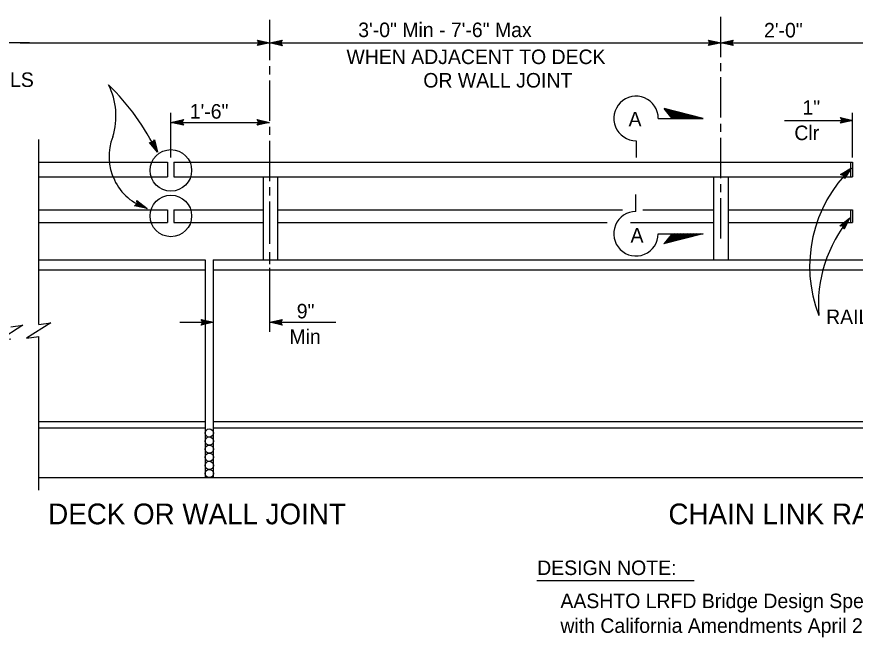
# Model space of a CAD drawing. Extents: x -893 to 867, y -474 to 712.
# Drawn here: x 162.9 to 566.8, y 46.1 to 345.1 of the extents above; entities that cross this region are included whole.
import ezdxf

# ---------------------------------------------------------------- set-up
doc = ezdxf.new("R2010")
doc.units = 0
for name, color, linetype in [('214 Text and Titles', 7, 'Continuous'), ('22 Misc Cnst Det', 7, 'Continuous'), ('56 Stage 3 Anno', 7, 'Continuous'), ('57 Undefined', 7, 'Continuous'), ('60 Nongeo Data', 7, 'Continuous')]:
    doc.layers.add(name, color=color, linetype=linetype)

msp = doc.modelspace()

# ---------------------------------------------------------------- linework, layer by layer
at = {"layer": '214 Text and Titles'}
msp.add_line((413.35, 73.43), (489.2, 73.43), dxfattribs=at)
at = {"layer": '22 Misc Cnst Det'}
for p, q in [((493.65, 296.1), (474.7, 300.94)), ((478.61, 296.1), (474.7, 300.94)), ((492.09, 296.1), (475.11, 300.44)), ((490.53, 296.1), (475.51, 299.93)), ((488.98, 296.1), (475.92, 299.43)), ((471.94, 296.1), (493.65, 296.1)), ((487.42, 296.1), (476.32, 298.93)), ((485.86, 296.1), (476.73, 298.43)), ((484.3, 296.1), (477.13, 297.93)), ((482.74, 296.1), (477.54, 297.43)), ((481.18, 296.1), (477.95, 296.93)), ((479.63, 296.1), (478.35, 296.43)), ((461.23, 285.39), (461.23, 277.24)), ((461.2, 251.26), (461.2, 259.41)), ((471.91, 240.54), (493.62, 240.54)), ((493.62, 240.54), (474.67, 235.71)), ((478.58, 240.54), (474.67, 235.71)), ((492.06, 240.54), (475.07, 236.21)), ((490.5, 240.54), (475.48, 236.71)), ((488.94, 240.54), (475.89, 237.21)), ((487.39, 240.54), (476.29, 237.71)), ((485.83, 240.54), (476.7, 238.22)), ((484.27, 240.54), (477.1, 238.72)), ((482.71, 240.54), (477.51, 239.22)), ((481.15, 240.54), (477.91, 239.72)), ((479.59, 240.54), (478.32, 240.22))]:
    msp.add_line(p, q, dxfattribs=at)
for centre, start, end in [((461.23, 296.1), 0, 270.0005), ((461.2, 240.54), 89.9995, 360)]:
    msp.add_arc(centre, 10.72, start, end, dxfattribs=at)
at = {"layer": '56 Stage 3 Anno'}
for p, q in [((169.05, 332.53), (158.05, 332.53)), ((164.51, 332.51), (573.79, 332.51)), ((279.62, 332.51), (278.82, 333.85)), ((278.82, 333.85), (278.82, 333.85)), ((278.82, 333.85), (284.82, 332.51)), ((284.82, 332.51), (278.82, 331.18)), ((278.82, 331.18), (279.62, 332.51)), ((279.04, 333.49), (283.44, 332.51)), ((283.43, 332.51), (279.06, 331.54)), ((282.06, 332.51), (279.24, 331.89)), ((279.27, 333.14), (282.06, 332.51)), ((279.45, 332.79), (280.68, 332.51)), ((280.68, 332.51), (279.47, 332.25)), ((284.81, 332.49), (290.81, 333.82)), ((290.81, 331.15), (284.81, 332.49)), ((284.81, 332.49), (284.81, 332.49)), ((284.82, 332.51), (284.82, 332.51)), ((290.59, 331.51), (286.19, 332.49)), ((286.2, 332.5), (290.58, 333.46)), ((287.57, 332.49), (290.4, 333.12)), ((290.36, 331.87), (287.57, 332.49)), ((288.95, 332.49), (290.16, 332.76)), ((290.18, 332.22), (288.95, 332.49)), ((290.81, 333.82), (290.01, 332.49)), ((290.01, 332.49), (290.81, 331.15)), ((290.81, 333.82), (290.81, 333.82)), ((496.98, 332.52), (496.18, 333.86)), ((496.18, 333.86), (496.18, 333.86)), ((496.18, 333.86), (502.18, 332.52)), ((502.18, 332.52), (496.18, 331.19)), ((496.18, 331.19), (496.98, 332.52)), ((496.4, 333.5), (500.81, 332.52)), ((500.79, 332.52), (496.42, 331.55)), ((499.42, 332.52), (496.6, 331.89)), ((496.64, 333.14), (499.42, 332.52)), ((496.81, 332.8), (498.04, 332.52)), ((498.04, 332.52), (496.83, 332.25)), ((502.08, 332.51), (508.08, 333.84)), ((508.08, 331.17), (502.08, 332.51)), ((502.08, 332.51), (502.08, 332.51)), ((502.18, 332.52), (502.18, 332.52)), ((507.86, 331.52), (503.46, 332.51)), ((503.47, 332.51), (507.84, 333.48)), ((504.84, 332.5), (507.67, 333.13)), ((507.63, 331.88), (504.84, 332.5)), ((506.22, 332.5), (507.43, 332.77)), ((507.45, 332.23), (506.22, 332.5)), ((508.08, 333.84), (507.28, 332.51)), ((507.28, 332.51), (508.08, 331.17)), ((508.08, 333.84), (508.08, 333.84)), ((278.82, 331.18), (278.82, 331.18)), ((290.81, 331.15), (290.81, 331.15)), ((496.18, 331.19), (496.18, 331.19)), ((508.08, 331.17), (508.08, 331.17)), ((237.13, 294.19), (243.13, 295.52)), ((238.52, 294.19), (242.89, 295.16)), ((243.13, 295.52), (242.33, 294.19)), ((243.13, 295.52), (243.13, 295.52)), ((279.46, 294.19), (278.66, 295.53)), ((278.66, 295.53), (278.66, 295.53)), ((278.66, 295.53), (284.66, 294.19)), ((278.88, 295.17), (283.28, 294.19)), ((560.47, 295.19), (559.67, 296.53)), ((559.67, 296.53), (559.67, 296.53)), ((559.67, 296.53), (565.67, 295.19)), ((560.47, 295.19), (559.67, 296.53)), ((559.67, 296.53), (559.67, 296.53)), ((559.67, 296.53), (565.67, 295.19)), ((565.67, 295.19), (559.67, 293.86)), ((559.67, 293.86), (560.47, 295.19)), ((565.67, 295.19), (559.67, 293.86)), ((559.67, 293.86), (560.47, 295.19)), ((559.89, 296.17), (564.29, 295.19)), ((559.89, 296.17), (564.29, 295.19)), ((564.28, 295.19), (559.91, 294.22)), ((564.28, 295.19), (559.91, 294.22)), ((562.91, 295.19), (560.08, 294.57)), ((562.91, 295.19), (560.08, 294.57)), ((560.12, 295.81), (562.91, 295.19)), ((560.12, 295.81), (562.91, 295.19)), ((560.3, 295.47), (561.53, 295.19)), ((560.3, 295.47), (561.53, 295.19)), ((561.53, 295.19), (560.32, 294.93)), ((561.53, 295.19), (560.32, 294.93)), ((565.67, 295.19), (565.67, 295.19)), ((565.67, 295.19), (565.67, 295.19)), ((243.13, 292.85), (237.13, 294.19)), ((237.13, 294.19), (237.13, 294.19)), ((242.91, 293.21), (238.51, 294.19)), ((239.89, 294.19), (242.72, 294.81)), ((242.68, 293.56), (239.89, 294.19)), ((241.27, 294.19), (242.48, 294.45)), ((242.5, 293.91), (241.27, 294.19)), ((242.33, 294.19), (243.13, 292.85)), ((243.13, 292.85), (243.13, 292.85)), ((284.66, 294.19), (278.66, 292.86)), ((278.66, 292.86), (279.46, 294.19)), ((278.66, 292.86), (278.66, 292.86)), ((283.27, 294.19), (278.9, 293.22)), ((281.9, 294.19), (279.07, 293.57)), ((279.11, 294.81), (281.9, 294.19)), ((279.29, 294.47), (280.52, 294.19)), ((280.52, 294.19), (279.31, 293.92)), ((284.66, 294.19), (284.66, 294.19)), ((559.67, 293.86), (559.67, 293.86)), ((559.67, 293.86), (559.67, 293.86)), ((230.62, 279.8), (226.75, 284.57)), ((226.75, 284.57), (226.75, 284.57)), ((226.75, 284.57), (228.3, 284.45)), ((230, 281.04), (227.18, 284.52)), ((229.39, 282.27), (227.57, 284.52)), ((228.78, 283.5), (228, 284.47)), ((228.3, 284.45), (229.14, 285.76)), ((228.47, 284.73), (228.78, 283.5)), ((228.7, 285.04), (229.39, 282.27)), ((228.92, 285.41), (230.01, 281.03)), ((229.14, 285.76), (229.14, 285.76)), ((229.14, 285.76), (230.62, 279.8)), ((230.62, 279.8), (230.62, 279.8)), ((559.78, 269.04), (565.03, 272.24)), ((560.18, 268.93), (564.04, 271.28)), ((564.03, 271.27), (561.55, 267.54)), ((565.03, 272.24), (561.64, 267.12)), ((565.03, 272.24), (565.03, 272.24)), ((561.29, 268.63), (559.78, 269.04)), ((559.78, 269.04), (559.78, 269.04)), ((560.6, 268.83), (563.04, 270.32)), ((560.97, 268.71), (562.04, 269.36)), ((561.64, 267.12), (561.29, 268.63)), ((562.04, 269.36), (561.36, 268.33)), ((563.04, 270.32), (561.44, 267.91)), ((561.64, 267.12), (561.64, 267.12)), ((219.61, 254.06), (220.89, 254.94)), ((223.11, 253.92), (220.28, 254.53)), ((221.86, 254.5), (220.64, 254.76)), ((220.89, 254.94), (220.73, 256.49)), ((220.73, 256.49), (220.73, 256.49)), ((220.73, 256.49), (225.62, 252.77)), ((220.78, 256.07), (224.37, 253.34)), ((220.84, 255.65), (223.11, 253.92)), ((220.85, 255.26), (221.86, 254.5)), ((225.62, 252.77), (219.61, 254.06)), ((219.61, 254.06), (219.61, 254.06)), ((224.35, 253.34), (219.98, 254.29)), ((225.62, 252.77), (225.62, 252.77)), ((559.4, 244.43), (564.28, 248.17)), ((559.81, 244.37), (563.39, 247.11)), ((563.39, 247.1), (561.32, 243.12)), ((564.28, 248.17), (561.45, 242.71)), ((564.28, 248.17), (564.28, 248.17)), ((560.94, 244.18), (559.4, 244.43)), ((559.4, 244.43), (559.4, 244.43)), ((560.24, 244.31), (562.5, 246.05)), ((560.62, 244.23), (561.62, 244.99)), ((561.45, 242.71), (560.94, 244.18)), ((561.62, 244.99), (561.05, 243.89)), ((562.5, 246.05), (561.17, 243.48)), ((561.45, 242.71), (561.45, 242.71)), ((252.46, 197.88), (251.66, 199.22)), ((251.66, 199.22), (251.66, 199.22)), ((251.66, 199.22), (257.66, 197.88)), ((251.88, 198.87), (256.28, 197.88)), ((252.11, 198.51), (254.9, 197.88)), ((252.29, 198.16), (253.52, 197.89)), ((284.73, 197.88), (290.73, 199.21)), ((284.73, 197.88), (290.73, 199.21)), ((286.12, 197.89), (290.49, 198.85)), ((286.12, 197.89), (290.49, 198.85)), ((287.49, 197.88), (290.32, 198.51)), ((287.49, 197.88), (290.32, 198.51)), ((288.87, 197.88), (290.08, 198.15)), ((288.87, 197.88), (290.08, 198.15)), ((290.73, 199.21), (289.93, 197.88)), ((290.73, 199.21), (289.93, 197.88)), ((290.73, 199.21), (290.73, 199.21)), ((290.73, 199.21), (290.73, 199.21)), ((241.4, 197.88), (257.66, 197.88)), ((257.66, 197.88), (251.66, 196.55)), ((251.66, 196.55), (252.46, 197.88)), ((251.66, 196.55), (251.66, 196.55)), ((256.27, 197.88), (251.9, 196.91)), ((254.9, 197.88), (252.07, 197.26)), ((253.52, 197.89), (252.31, 197.62)), ((257.66, 197.88), (257.66, 197.88)), ((284.73, 197.88), (316.56, 197.88)), ((290.73, 196.54), (284.73, 197.88)), ((284.73, 197.88), (284.73, 197.88)), ((290.73, 196.54), (284.73, 197.88)), ((284.73, 197.88), (284.73, 197.88)), ((290.51, 196.9), (286.11, 197.88)), ((290.51, 196.9), (286.11, 197.88)), ((290.28, 197.26), (287.49, 197.88)), ((290.28, 197.26), (287.49, 197.88)), ((290.1, 197.6), (288.87, 197.88)), ((290.1, 197.6), (288.87, 197.88)), ((289.93, 197.88), (290.73, 196.54)), ((289.93, 197.88), (290.73, 196.54)), ((290.73, 196.54), (290.73, 196.54)), ((290.73, 196.54), (290.73, 196.54))]:
    msp.add_line(p, q, dxfattribs=at)
for points in [[(284.83, 265.82), (284.83, 285.26)], [(284.83, 259.02), (284.83, 262.91)], [(502.15, 260.54), (502.15, 264.43)], [(284.83, 235.73), (284.83, 256.1)], [(502.15, 238.18), (502.15, 257.62)], [(284.83, 225.95), (284.83, 231.59)], [(284.83, 193.29), (284.83, 224.07)]]:
    msp.add_lwpolyline(points, dxfattribs=at)
for centre, radius, start, end in [((177.1, 297.34), 33.54, 342.5955, 26.549), ((119.98, 224.59), 123.66, 26.5179, 45.2012), ((233.51, 277.75), 26.2, 158.6233, 252.48), ((610.85, 224.77), 65.98, 133.9868, 200.9648), ((614.43, 206.22), 65.38, 140.0865, 184.4366)]:
    msp.add_arc(centre, radius, start, end, dxfattribs=at)
at = {"layer": '57 Undefined'}
for p, q in [((237.13, 277.29), (237.13, 298.82)), ((532.8, 295.19), (565.67, 295.19)), ((565.56, 277.29), (565.56, 298.82)), ((237.13, 294.19), (284.66, 294.19))]:
    msp.add_line(p, q, dxfattribs=at)
for points in [[(284.83, 324.13), (284.83, 343.57)], [(502.15, 325.65), (502.15, 345.09)], [(284.83, 317.33), (284.83, 321.22)], [(502.15, 318.85), (502.15, 322.74)], [(502.15, 296.5), (502.15, 315.94)], [(284.83, 294.98), (284.83, 314.42)], [(284.83, 288.17), (284.83, 292.06)], [(502.15, 289.69), (502.15, 293.58)], [(502.15, 267.34), (502.15, 286.78)]]:
    msp.add_lwpolyline(points, dxfattribs=at)
at = {"layer": '60 Nongeo Data'}
for p, q in [((173.43, 196.86), (173.43, 285.88)), ((173.49, 275.04), (235.56, 275.04)), ((235.56, 275.04), (235.56, 268.04)), ((238.56, 275.04), (565.56, 275.04)), ((238.56, 275.04), (238.56, 268.04)), ((564.56, 275.04), (564.56, 268.04)), ((565.56, 275.04), (565.56, 268.04)), ((173.49, 268.04), (235.56, 268.04)), ((238.56, 268.04), (565.56, 268.04)), ((281.56, 268.04), (281.56, 228.04)), ((288.56, 268.04), (288.56, 228.04)), ((498.56, 268.04), (498.56, 228.04)), ((505.56, 268.04), (505.56, 228.04)), ((173.49, 252.04), (235.56, 252.04)), ((235.56, 252.04), (235.56, 246.04)), ((238.56, 252.04), (281.63, 252.04)), ((238.56, 252.04), (238.56, 246.04)), ((288.61, 252.04), (454.74, 252.04)), ((464.46, 252.04), (498.46, 252.04)), ((505.84, 252.04), (565.56, 252.04)), ((564.56, 252.04), (564.56, 246.04)), ((565.56, 252.04), (565.56, 246.04)), ((173.49, 246.04), (235.56, 246.04)), ((238.56, 246.04), (281.53, 246.04)), ((288.61, 246.04), (447.26, 246.04)), ((458.53, 246.04), (498.66, 246.04)), ((505.74, 246.04), (565.56, 246.04)), ((173.49, 228.04), (253.56, 228.04)), ((253.56, 228.04), (253.56, 123.04)), ((257.56, 228.04), (257.56, 123.04)), ((257.56, 228.04), (578.49, 228.04)), ((173.49, 223.2), (253.56, 223.2)), ((257.56, 223.2), (634.56, 223.2)), ((173.43, 116.94), (173.43, 191.02)), ((173.49, 150.04), (253.56, 150.04)), ((257.56, 150.04), (634.56, 150.04)), ((173.49, 147.04), (253.56, 147.04)), ((257.56, 147.04), (634.56, 147.04)), ((173.49, 123.04), (634.56, 123.04))]:
    msp.add_line(p, q, dxfattribs=at)
for points in [[(159.99, 195.74), (165.82, 196.47), (154.15, 189.18), (159.99, 189.91)], [(173.43, 196.86), (179.26, 197.58), (167.6, 190.29), (173.43, 191.02)]]:
    msp.add_lwpolyline(points, dxfattribs=at)
for centre, radius in [((237.11, 271.08), 10), ((237.11, 249.12), 10), ((255.61, 144.52), 2), ((255.61, 140.63), 2), ((255.61, 136.75), 2), ((255.61, 132.86), 2), ((255.61, 128.91), 2), ((255.61, 125.02), 2)]:
    msp.add_circle(centre, radius, dxfattribs=at)

# ---------------------------------------------------------------- texts
at = {"layer": '214 Text and Titles'}
for s, p in [('DESIGN NOTE:', (413.61, 76.1)), ('AASHTO LRFD Bridge Design Specifications 8th Edition 2017', (424.8, 60.14)), ('with California Amendments April 2019', (424.8, 48.24))]:
    msp.add_text(s, height=7.0001, dxfattribs=at).set_placement(p)
at = {"layer": '57 Undefined'}
for s, height, p in [('3\'-0" Min - 7\'-6" Max', 7, (327.38, 335.29)), ('2\'-0"', 7, (522.9, 335.13)), ('WHEN ADJACENT TO DECK ', 7, (321.71, 322.3)), ('SEE TUBE SPLICE DETAILS', 7, (47.26, 311.27)), ('OR WALL JOINT', 7, (358.74, 310.99)), ('1\'-6"', 7, (246.2, 296)), ('1"', 7, (541.4, 297.9)), ('A', 7, (457.63, 292.27)), ('Clr', 7, (537.51, 285.65)), ('A', 7, (458.58, 236.3)), ('9"', 7, (297.76, 199.75)), ('RAIL CAP', 7, (552.8, 197.03)), ('Min', 7, (294.2, 187.5)), ('DECK OR WALL JOINT', 10, (178.01, 100.54)), ('CHAIN LINK RAILING TYPE 7', 10, (476.84, 100.54))]:
    msp.add_text(s, height=height, dxfattribs=at).set_placement(p)

doc.saveas('drawing.dxf')
